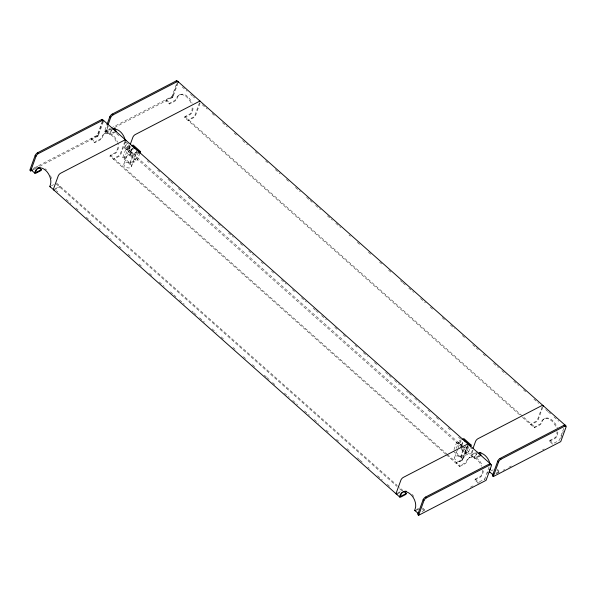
<?xml version="1.0" encoding="UTF-8"?>
<svg xmlns="http://www.w3.org/2000/svg" width="596" height="596" viewBox="0 0 596 596"><rect width="100%" height="100%" fill="white"/><g stroke="black" fill="none" stroke-linecap="round" stroke-linejoin="round"><path stroke-width="0.45" stroke-dasharray="2.98 2.23" d="M37.57 167.416L37.898 166.515L32.728 169.197M102.706 121.338A1.274 0.499 -48.4 0 1 102.654 121.733L97.953 134.651A1.274 0.499 -48.4 0 1 96.761 136L91.59 138.682L91.263 139.583L94.764 142.69L99.934 140.015A2.54 0.991 -48.4 0 0 102.311 137.318L102.639 136.417A11.019 7.122 62.6 0 1 109.798 133.295A11.019 7.122 62.6 0 1 117.479 141.997M33.912 168.079L97.282 135.232L102.639 120.504M94.764 142.69L95.092 141.788L100.262 139.114A1.274 0.499 -48.4 0 0 101.454 137.765L101.782 136.864A11.019 7.122 62.6 0 1 108.941 133.742A11.019 7.122 62.6 0 1 116.615 142.444M39.731 166.299L98.154 136.015L103.205 122.143M112.227 128.721L105.336 132.29L104.456 131.515L106.662 125.451M105.336 132.29L107.556 126.181M108.107 126.59L106.848 130.04A1.274 0.499 -48.4 0 0 107.384 130.494L111.817 128.2M445.704 454.182L109.947 156.167L110.275 155.265L115.438 152.583A1.274 0.499 -48.4 0 0 116.63 151.235L116.958 150.334A11.019 7.122 62.6 0 0 117.367 145.521M124.84 141.423L120.131 154.342A1.274 0.499 -48.4 0 1 118.947 155.69L113.776 158.372L113.449 159.274L118.619 156.592A2.54 0.991 -48.4 0 0 120.995 153.895L125.696 140.976M139.837 153.15L137.147 160.533L129.973 164.25L122.672 157.776L125.957 148.754L131.537 145.864M138.399 152.002L135.411 160.197L129.958 163.028L124.408 158.104L127.693 149.089L130.807 147.473M129.742 145.871L128.177 150.177A2.54 0.991 -48.4 0 0 129.243 151.086L133.668 148.791M123.961 163.751L130.293 146.281M122.672 157.776L129.853 154.051L132.834 145.856M124.408 158.104L129.868 155.273L133.146 146.258M129.958 163.028L133.236 154.014L138.697 151.183M129.973 164.25L133.251 155.236L138.041 152.755M131.47 166.589A4.016 2.63 20 0 0 126.68 162.335A4.016 2.63 20 0 0 124.996 166.575A4.016 2.63 20 0 0 131.47 166.589L136.938 151.563A4.016 2.63 20 0 1 131.276 152.136A4.016 2.63 20 0 1 130.42 147.689M177.31 83.03L172.609 95.956A1.274 0.499 -48.4 0 1 171.417 97.304L166.247 99.979L165.919 100.88L169.42 103.995L174.591 101.313A2.54 0.991 -48.4 0 0 176.975 98.616L177.303 97.714A11.019 7.122 62.6 0 1 184.455 94.593A11.019 7.122 62.6 0 1 192.135 103.294M111.042 128.103L171.939 96.53L177.295 81.801M169.42 103.995L169.756 103.086L174.919 100.411A1.274 0.499 -48.4 0 0 176.111 99.063L176.438 98.161A11.019 7.122 62.6 0 1 183.903 95.159A11.019 7.122 62.6 0 1 191.532 104.524M114.387 127.596L172.81 97.312L177.861 83.44M519.667 414.861L184.604 117.464L184.931 116.563L190.102 113.881A1.274 0.499 -48.4 0 0 191.286 112.532L191.614 111.631A11.019 7.122 62.6 0 0 192.024 106.826M199.496 102.721L194.795 115.646A1.274 0.499 -48.4 0 1 193.603 116.987L188.433 119.669L188.105 120.571L193.275 117.896A2.54 0.991 -48.4 0 0 195.652 115.199L200.04 103.13M422.616 507.986L424.948 510.057L424.62 510.958L422.288 508.887M453.988 449.675L456.678 442.299L462.258 439.401M456.32 448.363L458.413 442.627L461.527 441.01M454.681 457.288L457.721 448.937M458.026 448.103L460.149 442.262M461.468 445.13L462.66 441.852M461.781 445.54L463.867 439.796M455.821 452.26L460.678 456.566L463.956 447.551L467.853 445.532M453.392 451.314L460.693 457.788L463.971 448.773L468.754 446.292M446.404 454.8L459.635 466.541L459.963 465.64L465.133 462.965A1.274 0.499 -48.4 0 0 466.325 461.617L466.653 460.715A11.019 7.122 62.6 0 1 473.805 457.594A11.019 7.122 62.6 0 1 481.486 466.296M462.191 460.127A4.016 2.63 20 0 0 457.4 455.88A4.016 2.63 20 0 0 455.717 460.119A4.016 2.63 20 0 0 462.191 460.127L467.659 445.1M467.525 445.584L462.816 458.503A1.274 0.499 -48.4 0 1 461.632 459.851L456.462 462.533L456.134 463.435L461.304 460.753A2.54 0.991 -48.4 0 0 463.681 458.063L468.382 445.137M460.678 456.566L466.132 453.735L469.112 445.54M460.693 457.788L467.867 454.07L470.251 447.514M472.427 450.032L470.862 454.338A2.54 0.991 -48.4 0 0 471.928 455.247L477.098 452.573M472.978 450.442L471.719 453.891A1.274 0.499 -48.4 0 0 472.255 454.346L477.426 451.671M489.078 466.996L485.002 478.193A1.274 0.499 -48.4 0 1 483.81 479.542L478.648 482.224L478.32 483.125L474.811 480.018L475.146 479.117L480.309 476.435A1.274 0.499 -48.4 0 0 481.501 475.087L481.829 474.185A11.019 7.122 62.6 0 0 482.32 470.229M487.416 473.492L488.057 471.719M496.326 473.79L499.277 472.263L499.604 471.354L497.273 469.283M522.446 417.327L534.292 427.846L534.619 426.945L539.79 424.263A1.274 0.499 -48.4 0 0 540.982 422.914L541.31 422.013A11.019 7.122 62.6 0 1 548.469 418.891A11.019 7.122 62.6 0 1 556.143 427.593M542.181 406.882L537.48 419.808A1.274 0.499 -48.4 0 1 536.288 421.156L531.118 423.83L530.79 424.732L535.96 422.057A2.54 0.991 -48.4 0 0 538.337 419.361L543.045 406.435M563.742 428.293L559.659 439.498A1.274 0.499 -48.4 0 1 558.474 440.846L553.304 443.521L552.976 444.422L549.475 441.316L549.803 440.414L554.965 437.732A1.274 0.499 -48.4 0 0 556.157 436.384L556.485 435.482A11.019 7.122 62.6 0 0 556.977 431.526M560.814 438.254L563.347 431.295M104.456 131.515L110.215 128.527M33.138 169.718L36.825 167.804M104.218 133.854L105.082 133.407M178.874 95.151L179.739 94.712M114.581 131.694L110.886 133.601A1.274 0.499 -48.4 0 1 110.357 133.146L110.685 132.245A11.019 7.122 62.6 0 1 112.51 129.637M115.728 131.828L110.558 134.502A2.54 0.991 -48.4 0 1 109.493 133.593L109.82 132.692A11.019 7.122 62.6 0 1 112.257 129.69M51.405 185.781L53.625 184.633M129.757 145.163L126.069 147.078A1.274 0.499 -48.4 0 1 125.532 146.623L125.86 145.722A11.019 7.122 62.6 0 0 126.374 142.623M109.947 156.167L115.11 153.485A2.54 0.991 -48.4 0 0 117.494 150.788L117.822 149.887A11.019 7.122 62.6 0 0 117.732 142.779M129.429 146.065L125.741 147.979A2.54 0.991 -48.4 0 1 124.668 147.07L124.996 146.169A11.019 7.122 62.6 0 0 125.406 141.356M184.604 117.464L189.774 114.782A2.54 0.991 -48.4 0 0 192.15 112.085L192.478 111.184A11.019 7.122 62.6 0 0 192.88 106.379M54.914 188.887L60.077 186.205L59.749 187.107L55.324 189.409M133.258 148.27L129.57 150.185A1.274 0.499 -48.4 0 1 129.034 149.73M397.599 493.048L402.762 490.366L397.897 486.053M397.271 493.95L400.959 492.035M469.089 457.706L469.953 457.259M543.746 419.003L544.61 418.563M478.707 455.925L475.757 457.452A1.274 0.499 -48.4 0 1 475.221 456.998L475.548 456.096A11.019 7.122 62.6 0 1 477.992 453.094M459.635 466.541L464.805 463.867A2.54 0.991 -48.4 0 0 467.182 461.17L467.51 460.268A11.019 7.122 62.6 0 1 474.669 457.147A11.019 7.122 62.6 0 1 482.343 465.848M479.862 456.059L475.429 458.361A2.54 0.991 -48.4 0 1 474.364 457.445L474.692 456.543A11.019 7.122 62.6 0 1 477.128 453.541M534.292 427.846L539.462 425.164A2.54 0.991 -48.4 0 0 541.838 422.467L542.166 421.566A11.019 7.122 62.6 0 1 549.639 418.563A11.019 7.122 62.6 0 1 557.26 427.935M416.276 509.632L418.496 508.485M490.933 470.929L493.153 469.782M416.686 510.146L418.906 508.999M474.811 480.018L479.981 477.336A2.54 0.991 -48.4 0 0 482.365 474.639L482.693 473.738A11.019 7.122 62.6 0 0 483.177 469.782M549.475 441.316L554.638 438.634A2.54 0.991 -48.4 0 0 557.022 435.937L557.349 435.035A11.019 7.122 62.6 0 0 557.841 431.079M421.998 511.592L424.948 510.057M495.917 473.269L499.604 471.354M470.393 487.23L473.686 485.524M477.806 483.393L479.445 482.537M503.084 470.289L504.73 469.432M508.842 467.301L511.316 466.02M542.583 449.809L544.23 448.959M182.212 86.942L187.07 91.255M190.534 94.324L192.612 96.172M193.305 96.79L194.691 98.02M202.327 104.792L207.192 109.113M212.057 113.434L214.836 115.9M222.479 122.687L227.352 127.008M234.303 133.176L236.388 135.024M242.639 140.581L247.504 144.895M255.155 151.682L257.241 153.537M265.578 160.935L267.664 162.79M275.307 169.577L280.18 173.898M286.43 179.448L288.516 181.296M295.467 187.464L300.332 191.785M306.59 197.336L309.369 199.809M310.069 200.427L312.148 202.275M315.627 205.359L320.492 209.68M327.442 215.849L332.307 220.17M335.786 223.254L340.651 227.568M348.995 234.973L350.381 236.21M357.332 242.378L360.811 245.463M368.455 252.25L371.233 254.715M379.577 262.121L381.663 263.968M388.614 270.137L392.086 273.229M400.43 280.627L402.516 282.482M403.209 283.1L405.295 284.948M408.774 288.032L413.639 292.353M420.59 298.522L425.455 302.842M430.319 307.156L433.791 310.24M442.135 317.646L445.614 320.73M450.479 325.051L454.644 328.754M462.295 335.541L465.767 338.625M472.717 344.793L475.504 347.259M476.197 347.878L478.283 349.725M483.147 354.046L485.926 356.512M493.57 363.299L498.442 367.62M501.914 370.705L506.086 374.407M513.73 381.194L518.595 385.515M523.459 389.829L526.246 392.302M533.889 399.082L538.754 403.403M545.698 409.564L547.776 411.411M548.469 412.03L550.548 413.87M554.012 416.947L558.869 421.253M171.939 96.53L172.81 97.312M166.247 99.979L169.756 103.086M184.931 116.563L534.619 426.945M549.803 440.414L553.304 443.521M496.945 470.184L499.277 472.263M106.863 125.033L108.249 126.263M116.57 133.646L120.034 136.722M126.278 142.265L128.364 144.113M136.7 151.518L140.179 154.602M147.13 160.771L149.216 162.626M157.56 170.024L160.339 172.497M167.983 179.284L170.069 181.132M170.761 181.75L172.847 183.598M178.413 188.537L180.499 190.385M188.142 197.172L193.007 201.493M197.872 205.806L200.651 208.28M208.302 215.067L213.167 219.38M218.032 223.701L222.204 227.404M228.454 232.954L233.319 237.275M240.277 243.444L243.056 245.91M248.614 250.849L253.479 255.17M261.13 261.957L263.209 263.805M271.553 271.21L273.639 273.057M281.282 279.844L286.147 284.165M292.405 289.716L294.491 291.571M301.442 297.739L306.307 302.053M313.258 308.229L315.344 310.076M316.036 310.695L318.122 312.542M321.602 315.627L326.466 319.948M334.81 327.353L338.282 330.437M343.147 334.758L346.626 337.843M354.963 345.24L357.049 347.095M363.307 352.646L367.479 356.348M374.43 362.517L377.901 365.601M385.552 372.388L388.331 374.854M389.024 375.473L391.11 377.328M394.589 380.412L399.454 384.725M406.405 390.902L408.491 392.749M409.184 393.367L411.27 395.215M414.742 398.299L419.614 402.62M427.95 410.026L431.43 413.11M436.294 417.431L439.766 420.515M448.11 427.913L451.582 430.997M458.533 437.173L460.619 439.021M470.348 447.656L471.734 448.885M478.663 455.039L480.048 456.268M106.803 130.435L110.305 133.541M125.48 147.011L461.937 445.644M462.638 446.262L475.176 457.393M127.693 149.089L133.236 154.014M458.413 442.627L461.878 445.704M125.957 148.754L133.251 155.236M456.678 442.299L463.971 448.773M105.894 131.269L109.396 134.376M124.571 147.853L474.267 458.227M129.853 154.051L137.147 160.533M460.574 447.589L467.867 454.07M129.868 155.273L135.411 160.197M461.282 449.429L466.132 453.735M97.282 135.232L98.154 136.015M91.59 138.682L95.092 141.788M110.275 155.265L446.732 453.899M447.425 454.517L459.963 465.64M475.146 479.117L478.648 482.224M56.575 183.099L397.204 485.435M56.248 184L396.876 486.336M399.655 488.802L401.741 490.657M56.411 190.675L57.805 191.905M66.149 199.31L71.013 203.631M75.878 207.952L79.35 211.036M86.301 217.205L91.166 221.526M98.817 228.305L100.203 229.542M106.461 235.092L111.325 239.413M118.976 246.2L121.055 248.048M128.013 254.224L131.485 257.308M139.129 264.095L141.915 266.561M149.559 273.348L152.338 275.814M159.288 281.983L164.153 286.303M170.411 291.854L173.19 294.32M173.883 294.938L175.969 296.793M179.448 299.877L184.313 304.198M191.957 310.978L193.35 312.215M194.043 312.833L196.129 314.681M199.608 317.765L204.473 322.086M212.116 328.873L216.288 332.575M221.153 336.896L224.632 339.981M232.969 347.379L235.055 349.234M243.399 356.639L245.485 358.487M252.436 364.655L255.907 367.739M264.251 375.145L266.337 377M267.03 377.611L269.116 379.466M272.588 382.55L276.067 385.634M284.411 393.04L289.276 397.353M292.748 400.438L297.613 404.758M304.563 410.927L309.428 415.248M314.301 419.569L318.465 423.272M326.116 430.051L329.588 433.143M336.539 439.312L338.625 441.159M346.969 448.565L349.748 451.03M357.391 457.817L359.477 459.672M360.178 460.283L362.256 462.138M367.821 467.07L369.207 468.307M377.551 475.712L382.416 480.026M387.281 484.347L390.76 487.431M107.056 131.396A2.54 0.991 -48.4 0 1 105.991 130.487M173.466 95.509A2.54 0.991 -48.4 0 1 171.089 98.206M98.809 134.204A2.54 0.991 -48.4 0 1 96.433 136.901M45.11 168.832A11.019 7.122 62.6 0 1 46.458 169.867M50.563 175.753A11.019 7.122 62.6 0 1 51.487 178.867M485.308 478.774A2.54 0.991 -48.4 0 1 484.436 479.758M411.963 494.322A11.019 7.122 62.6 0 1 413.766 496.513M462.928 446.128A4.016 2.63 20 0 1 461.14 441.226"/><path stroke-width="0.89" d="M102.736 119.721A2.54 0.991 -48.4 0 0 101.573 119.595L37.541 152.792A2.54 0.991 -48.4 0 0 35.164 155.489L29.8 170.218L30.679 170.992L32.318 170.136M30.679 170.992L36.036 156.264A2.54 0.991 -48.4 0 1 38.412 153.567L102.452 120.37A2.54 0.991 -48.4 0 1 103.518 121.286M39.06 167.55L41.4 169.629L41.072 170.53L35.902 173.205A2.54 0.991 -48.4 0 1 34.836 172.296L35.164 171.395A11.019 7.122 62.6 0 1 45.594 170.314A11.019 7.122 62.6 0 1 50.34 184.864L50.012 185.773A2.54 0.991 -48.4 0 0 50.31 186.883M106.982 124.579L109.82 116.786A2.54 0.991 -48.4 0 1 112.197 114.089L176.23 80.892A2.54 0.991 -48.4 0 1 177.295 81.801M108.174 124.489L110.692 117.561A2.54 0.991 -48.4 0 1 113.076 114.864L177.109 81.674A2.54 0.991 -48.4 0 1 178.174 82.583M115.728 131.828L116.056 130.926L113.724 128.855M130.368 144.143L132.878 137.251A2.54 0.991 -48.4 0 1 135.255 134.554L199.287 101.365A2.54 0.991 -48.4 0 1 200.457 101.491M139.837 153.15L140.433 151.511L133.131 145.037L131.537 145.864M404.52 491.923L406.271 493.481L405.943 494.382L400.773 497.057A2.54 0.991 -48.4 0 1 399.707 496.148L400.035 495.246A11.019 7.122 62.6 0 1 410.465 494.166A11.019 7.122 62.6 0 1 415.211 508.723L414.883 509.625A2.54 0.991 -48.4 0 0 415.948 510.534M423.093 499.806L417.729 514.534L418.608 515.309L486.083 480.331L491.447 465.603A2.54 0.991 -48.4 0 0 490.381 464.694L489.502 463.912L425.47 497.109A2.54 0.991 -48.4 0 0 423.093 499.806L423.965 500.58L418.608 515.309M470.557 446.695L471.153 445.056L463.852 438.574L462.258 439.401M473.053 448.304L475.563 441.413A2.54 0.991 -48.4 0 1 477.94 438.716L541.98 405.526A2.54 0.991 -48.4 0 1 543.045 406.435M480.6 455.679L480.927 454.778L479.177 453.221M497.749 461.103L492.385 475.832L493.264 476.606L560.739 441.629L566.103 426.9A2.54 0.991 -48.4 0 0 565.038 425.991L564.159 425.216L500.126 458.406A2.54 0.991 -48.4 0 0 497.749 461.103L498.621 461.878L493.264 476.606M41.4 169.629L36.229 172.304A1.274 0.499 -48.4 0 1 35.693 171.849L36.021 170.948A11.019 7.122 62.6 0 1 39.865 167.454M138.838 152.338L140.433 151.511M469.551 445.882L471.153 445.056M406.271 493.481L401.101 496.155A1.274 0.499 -48.4 0 1 400.564 495.701L400.892 494.799A11.019 7.122 62.6 0 1 403.336 491.797M423.965 500.58A2.54 0.991 -48.4 0 1 426.349 497.883L490.381 464.694M498.621 461.878A2.54 0.991 -48.4 0 1 501.005 459.188L565.038 425.991M178.271 81.801L565.321 425.343M176.23 80.892L177.109 81.674M112.197 114.089L113.076 114.864M500.126 458.406L501.005 459.188M109.82 116.786L110.692 117.561M133.146 146.258L138.697 151.183M463.867 439.796L469.41 444.72M103.615 120.504L490.664 464.046M101.573 119.595L102.452 120.37M489.443 471.704L492.944 474.811M37.541 152.792L38.412 153.567M425.47 497.109L426.349 497.883M35.164 155.489L36.036 156.264M31.238 169.972L34.739 173.078M49.915 186.548L399.611 496.93M414.786 510.407L418.288 513.514M112.927 129.392A11.019 7.122 62.6 0 1 125.287 140.611M113.791 128.945A11.019 7.122 62.6 0 1 115.319 128.669M564.159 425.216A2.54 0.991 -48.4 0 1 565.224 426.125M493.339 475.146A2.54 0.991 -48.4 0 1 493.041 474.029M489.837 472.032A2.54 0.991 -48.4 0 1 489.54 470.922M478.536 453.049A11.019 7.122 62.6 0 1 489.994 463.695M490.247 468.575A11.019 7.122 62.6 0 1 489.867 470.02M479.393 452.602A11.019 7.122 62.6 0 1 481.002 452.558M134.16 147.689A4.016 2.63 20 0 1 136.924 150.147M468.382 445.137A2.54 0.991 -48.4 0 0 467.316 444.221L403.283 477.418A2.54 0.991 -48.4 0 0 400.907 480.115L396.198 493.041A2.54 0.991 -48.4 0 0 397.271 493.95M125.696 140.976A2.54 0.991 -48.4 0 0 124.631 140.06L60.598 173.257A2.54 0.991 -48.4 0 0 58.222 175.954L53.513 188.88A2.54 0.991 -48.4 0 0 54.586 189.789M32.4 170.098A2.54 0.991 -48.4 0 1 31.335 169.189M489.502 463.912A2.54 0.991 -48.4 0 1 490.568 464.828M418.683 513.849A2.54 0.991 -48.4 0 1 418.385 512.731M403.999 491.499A11.019 7.122 62.6 0 1 406.345 491.26M464.873 441.234A4.016 2.63 20 0 1 467.644 443.685"/></g></svg>
